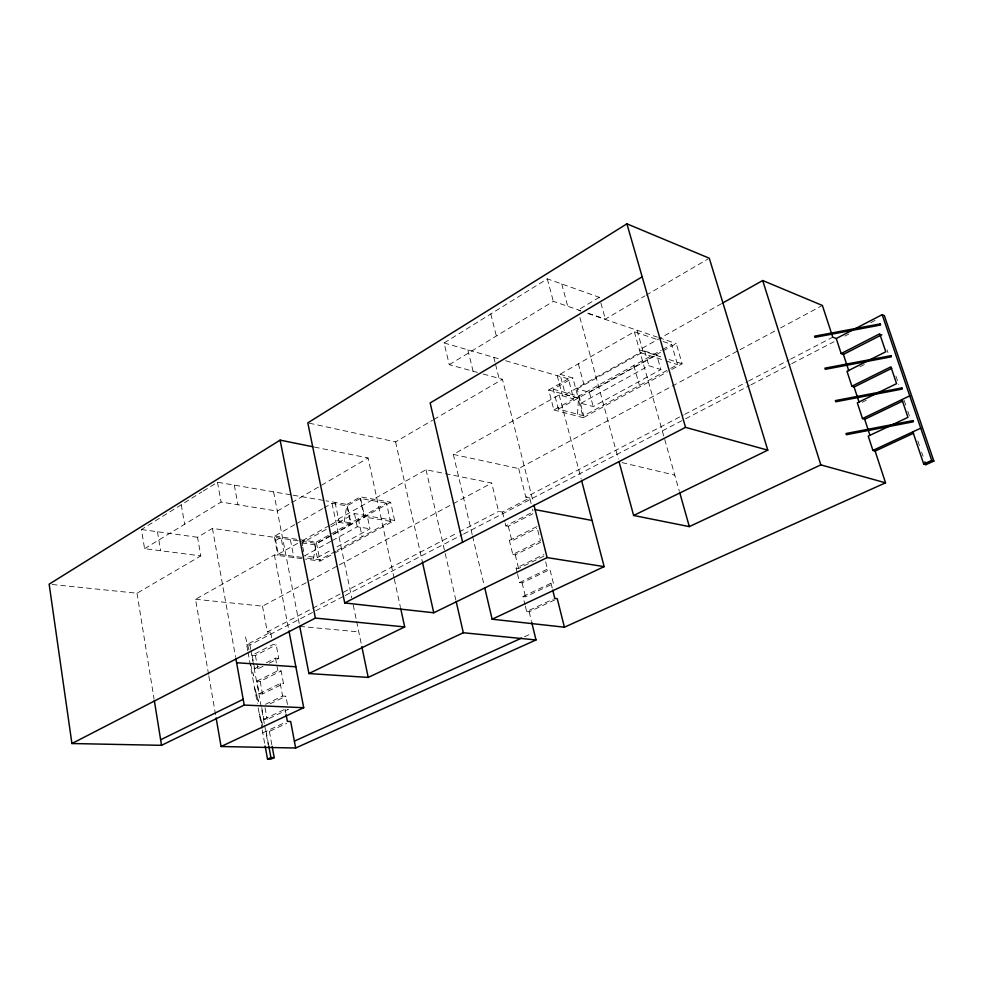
<?xml version="1.0" encoding="UTF-8"?>
<svg xmlns="http://www.w3.org/2000/svg" width="983" height="983" viewBox="0 0 983 983"><rect width="100%" height="100%" fill="white"/><g stroke="black" fill="none" stroke-linecap="round" stroke-linejoin="round"><path stroke-width="0.74" stroke-dasharray="4.92 3.69" d="M577.574 414.199L578.532 396.235L661.227 350.243M344.197 521.813L346.962 504.426L360.331 496.845L390.632 502.227L394.625 520.449L320.04 561.084L305.516 559.13M313.466 558.946L316.329 542.112L386.479 503.099L390.46 521.322L337.058 550.455M390.632 502.227L316.477 543.415L212.439 528.375L197.546 537.271L200.827 555.874L144.587 548.674L141.429 529.518L201.945 491.881M203.235 491.082L217.464 482.235L291.582 494.941M477.419 372.41L449.28 364.668L444.083 342.969L547.322 278.84L599.323 297.308L600.527 301.658M144.587 548.674L221.077 502.067L277.329 511.086L290.489 503.394M449.28 364.668L553.318 301.351L580.756 310.702M599.323 297.308L577.906 310.112L580.781 311.083M52.185 584.492L137.006 593.228L200.827 555.874M291.804 502.62L368.084 457.967L393.999 577.586M309.289 423.181L395.571 441.883L432.52 420.257M433.835 419.483L502.46 379.315L533.228 502.215M587.994 313.159L605.356 319.082L644.823 295.969M646.15 295.207L707.981 259.008M301.744 557.373L278.287 554.203L274.798 536.079L294.765 524.652M296.092 523.89L322.719 508.653M324.046 507.892L332.033 503.321L347.048 505.889L360.171 498.455L386.479 503.099M560.003 374.265L572.905 378.013L578.25 398.078L565.336 394.502L560.003 374.265L634.33 331.787L657.308 339.565M275.645 540.478L281.015 537.418L283.682 551.18M548.698 390.005L568.371 378.86L573.691 398.926L553.884 409.948L548.698 390.005L578.053 398.14L583.251 417.689L667.445 371.82M667.027 370.407L583.755 415.834L558.393 409.112L553.196 389.182L572.905 378.013M208.568 674.387L195.531 599.261L274.368 554.953L304.066 558.946M531.09 503.505L529.702 497.939L502.485 512.094L498.59 511.381L491.721 483.058L426.032 469.727L335.756 520.462L350.833 522.882L346.962 504.426L326.073 500.851M472.196 534.58L453.323 454.392L559.143 394.92L573.691 398.926M721.583 303.636L639.343 349.85L663.267 357.652M278.287 554.203L301.081 541.412M302.42 540.662L329.182 525.647M330.521 524.897L335.879 521.899L350.906 524.295L347.048 505.889M565.336 394.502L640.191 352.553L664.619 360.466M302.543 545.835L301.978 542.96L329.538 527.515M330.853 526.79L354.482 513.556L367.2 515.67L370.001 528.793L333.126 548.981M577.144 388.85L644.688 351.017L656.705 354.937L660.883 369.547L593.216 406.593L580.978 403.239L577.144 388.85L589.382 392.315L656.705 354.937M662.53 349.518L671.672 344.431L677.545 364.668L668.342 369.682M558.393 409.112L661.657 351.693M662.984 350.956L676.255 343.595L682.153 363.808L668.784 371.095M301.978 542.96L314.744 544.791L331.799 535.33M333.102 534.605L367.2 515.67M330.902 541.326L304.546 555.886L317.325 557.631L331.812 549.694M332.229 540.601L357.271 526.765L370.001 528.793M580.978 403.239L648.866 365.737L660.883 369.547M335.731 551.18L319.893 559.819L303.206 557.57M195.531 599.261L262.498 606.167L308.343 581.543M309.694 580.818L338.017 565.618M339.356 564.893L491.721 483.058M453.323 454.392L518.705 468.559L738.7 350.403M740.052 349.678L775.145 330.829M780.551 327.929L822.39 305.455M262.498 606.167L267.327 631.934L457.783 532.651M459.135 531.938L498.59 511.381M518.705 468.559L525.831 497.177L683.369 415.047M684.721 414.347L747.203 381.773M748.555 381.06L789.3 359.827M790.664 359.114L832.761 337.169M247.741 650.709L246.635 644.688L270.608 632.216L271.64 637.709M246.635 644.688L249.903 644.946L343.841 596.189M345.205 595.477L462.293 534.703M463.657 533.99L684.205 419.508M685.569 418.795L749.55 385.582M750.914 384.869L790.393 364.374M791.757 363.673L833.965 341.765M844.852 336.112L848.943 333.987M870.729 322.682L877.536 319.143M263.1 666.265L257.89 668.895L254.609 668.686L252.152 655.231L272.93 644.578L276.198 644.848L278.754 658.389L268.322 663.648M505.164 523.116L505.827 525.868L533.179 511.86L532.479 509.083M252.152 655.231L255.42 655.477L276.198 644.848M505.827 525.868L508.309 526.31L532.909 513.728M254.609 668.686L259.831 666.044M266.356 662.763L275.486 658.155L278.754 658.389M509.378 540.453L536.853 526.593L540.404 540.773L512.794 554.473L509.378 540.453L511.86 540.859L536.706 528.35M859.904 366.757L866.588 363.391M256.895 681.145L277.857 670.738L281.126 670.947L283.522 683.664L262.498 693.937L259.217 693.765L256.895 681.145L260.176 681.342L281.126 670.947M512.794 554.473L515.276 554.867L542.862 541.191M259.217 693.765L280.253 683.48L283.522 683.664M517.156 572.45L516.112 568.125L543.845 554.559M516.112 568.125L518.594 568.493L546.315 554.953M862.238 402.268L866.293 400.29M265.459 704.332L282.613 696.062L285.906 696.234L287.552 704.983M517.513 573.888L519.614 582.538L547.482 569.12L549.952 569.489L553.478 583.583L525.5 596.816L523.005 596.497L524.996 604.692M270.067 703.84L285.906 696.234M519.614 582.538L522.096 582.87L549.952 569.489M523.005 596.497L551.008 583.238L553.478 583.583M263.886 719.261L285.095 709.21L288.375 709.357L267.179 719.384L263.886 719.261L261.503 706.236M262.744 732.876L284.726 722.628M525.327 606.056L526.655 611.512L553.466 599.028M268.506 744.463L266.098 731.315L269.391 731.413L286.68 723.365M526.655 611.512L529.149 611.807L557.275 598.733M524.406 636.8L531.373 633.642M267.327 631.934L270.608 632.216M299.766 626.392L358.795 631.885M141.429 529.518L197.546 537.271M274.798 536.079L298.525 539.532M300.012 539.741L316.329 542.112L320.04 561.084M394.625 520.449L364.288 515.399L360.331 496.845M390.46 521.322L364.103 516.96L360.171 498.455M293.081 495.199L324.574 500.593M525.831 497.177L529.702 497.939M314.413 447.081L368.084 457.967M622.03 462.6L674.78 475.145M553.884 409.948L583.251 417.689M483.194 374.007L502.46 379.315M553.196 389.182L578.532 396.235L583.755 415.834M444.083 342.969L498.221 358.598M505.594 360.724L568.371 378.86M666.056 360.933L677.545 364.668M669.079 359.545L682.153 363.808M663.058 341.519L671.672 344.431M587.994 313.54L657.369 337.157M658.831 337.661L676.255 343.595M887.047 349.874L887.981 352.639M895.906 376.071L898.745 384.464M904.127 400.388L905.982 405.844M907.825 411.287L910.123 418.107M917.852 440.937L919.744 446.528M921.636 452.106L923.049 456.296M262.903 726.13L259.389 713.818L263.075 727.064M644.688 351.017L648.866 365.737M637.033 330.239L642.931 351.017M634.33 331.787L679.351 491.316M633.814 365.492L639.417 385.459M600.932 303.12L605.356 319.082M579.896 317.472L618.295 458.95M561.723 283.952L567.732 306.254M589.382 392.315L593.216 406.593M578.348 363.784L583.804 384.156M248.969 649.96L245.099 635.596L245.271 636.517M547.322 278.84L553.318 301.351M557.214 375.629L562.522 395.854M559.143 394.92L581.211 479.102M490.812 313.946L496.354 336.014M545.663 561.834L547.482 569.12M551.008 583.238L552.385 588.756M493.798 357.321L495.199 362.936M495.555 364.337L499.057 378.369M467.871 349.837L473.093 371.218M508.309 526.31L511.86 540.859M515.276 554.867L518.594 568.493M522.096 582.87L525.5 596.816M529.149 611.807L531.299 620.617M502.485 512.094L504.832 521.74M472.553 536.067L484.091 585.069M426.032 469.727L444.857 551.991M445.188 553.478L455.805 599.851M395.571 441.883L422.469 562.251M394.318 579.085L400.474 607.494M358.328 518.754L362.137 536.779M354.482 513.556L357.271 526.765M335.068 502.399L338.914 520.965M332.033 503.321L351.73 597.713M353.266 605.147L356.337 620.003M356.645 621.489L361.523 645.106M314.744 544.791L317.325 557.631M302.838 547.273L303.686 551.574M290.378 539.642L293.892 557.582M273.593 491.856L299.471 624.893M274.404 537.332L277.882 555.432M274.368 554.953L288.695 629.513M275.486 658.155L277.857 670.738M280.253 683.48L282.613 696.062M285.095 709.21L285.856 713.277M234.298 485.123L237.96 504.771M255.42 655.477L257.89 668.895M260.176 681.342L262.498 693.937M265.054 707.821L267.179 719.384M269.391 731.413L272.144 746.38M249.903 644.946L250.726 649.431M250.997 650.918L264.402 724.041M264.673 725.528L268.224 744.93M253.565 675.088L253.737 675.997L249.817 661.387L249.977 662.321M217.464 482.235L221.077 502.067M248.011 652.208L257.349 703.324M258.173 707.834L261.933 728.464M262.203 729.927L264.869 744.549M212.439 528.375L235.515 656.681M181.253 504.758L184.644 524.271M208.826 675.899L215.867 716.46M157.464 531.729L160.647 550.738M137.006 593.228L154.061 698.987M258.21 700.474L254.572 687.461L258.382 701.395L258.21 700.474"/><path stroke-width="1.47" d="M312.913 446.774L280.118 440.126L49.15 584.185L71.919 743.529L161.531 745.323L244.214 705.069L303.71 707.711L288.977 631.012M619.093 461.899L633.63 515.473L767.784 450.165L709.296 258.234L626.908 223.829L307.802 422.862L344.726 602.96L433.761 612.778L547.101 557.594L604.152 566.626L581.592 480.589M642.169 276.837L430.161 402.956L462.612 542.223M722.91 302.887L762.697 280.524L822.39 305.455L832.761 337.169L836.25 338.545L882.169 314.671L884.344 315.617L933.85 461.101L925.888 464.676L923.725 464.025L912.851 431.844M71.919 743.529L315.383 618.086L404.689 626.933L400.806 608.993M344.726 602.96L685.544 427.359L767.784 450.165M836.25 338.545L841.178 353.561L879.724 333.802L885.794 351.767L847.002 371.316L851.88 386.208L854.092 386.995L891.716 368.342M841.178 353.561L843.402 354.408L881.911 334.699M851.88 386.208L890.893 366.843L896.57 383.653L857.323 402.833L862.484 418.586L864.696 419.311L902.775 401.039M160.634 739.781L243.182 699.306M299.766 626.392L308.932 673.552L404.689 626.933M862.484 418.586L909.754 395.854M216.125 717.959L221.077 746.515L303.71 707.711M308.932 673.552L368.207 677.422L463.325 632.745L536.005 639.958L531.656 622.092M484.791 588.043L492.139 619.216L604.152 566.626M633.63 515.473L689.329 526.618L820.817 464.873L885.536 482.813L875.128 451.099L872.929 450.423L868.235 436.12L907.96 417.357L901.964 399.602M872.929 450.423L920.739 428.17M875.128 451.099L913.637 433.196M294.384 741.145L521.617 638.065M265.14 745.999L267.536 759.122L270.915 757.598L274.22 757.647L272.144 746.38M923.725 464.025L931.712 460.425L933.85 461.101M274.22 757.647L270.841 759.171L267.536 759.122M221.077 746.515L295.674 748.002L536.005 639.958M492.139 619.216L564.402 627.191L885.536 482.813M236.596 662.726L295.846 666.793M535.084 509.612L592.049 520.462M882.169 314.671L931.712 460.425M924.942 461.887L925.888 464.676M843.402 354.408L848.771 370.763M854.092 386.995L859.081 402.207M864.696 419.311L869.967 435.358M762.697 280.524L820.817 464.873M626.908 223.829L685.544 427.359M679.769 492.79L689.329 526.618M533.978 505.176L547.101 557.594M564.402 627.191L557.275 598.733L554.805 598.414L552.729 590.132M456.137 601.338L463.325 632.745M422.469 562.251L433.761 612.778M361.83 646.581L368.207 677.422M280.118 440.126L315.383 618.086M295.674 748.002L290.673 721.51L287.38 721.387L286.114 714.629M268.777 745.913L270.915 757.598M235.785 658.192L244.214 705.069M154.306 700.498L161.531 745.323M912.949 420.613L846.007 433.515L846.4 434.707L913.342 421.805L912.949 420.613M901.866 387.916L835.378 400.597L835.759 401.777L902.259 389.084L901.866 387.916M890.954 355.674L824.897 368.158L825.278 369.325L891.335 356.841L890.954 355.674M880.19 323.911L814.563 336.174L814.944 337.329L880.571 325.041L880.19 323.911"/></g></svg>
